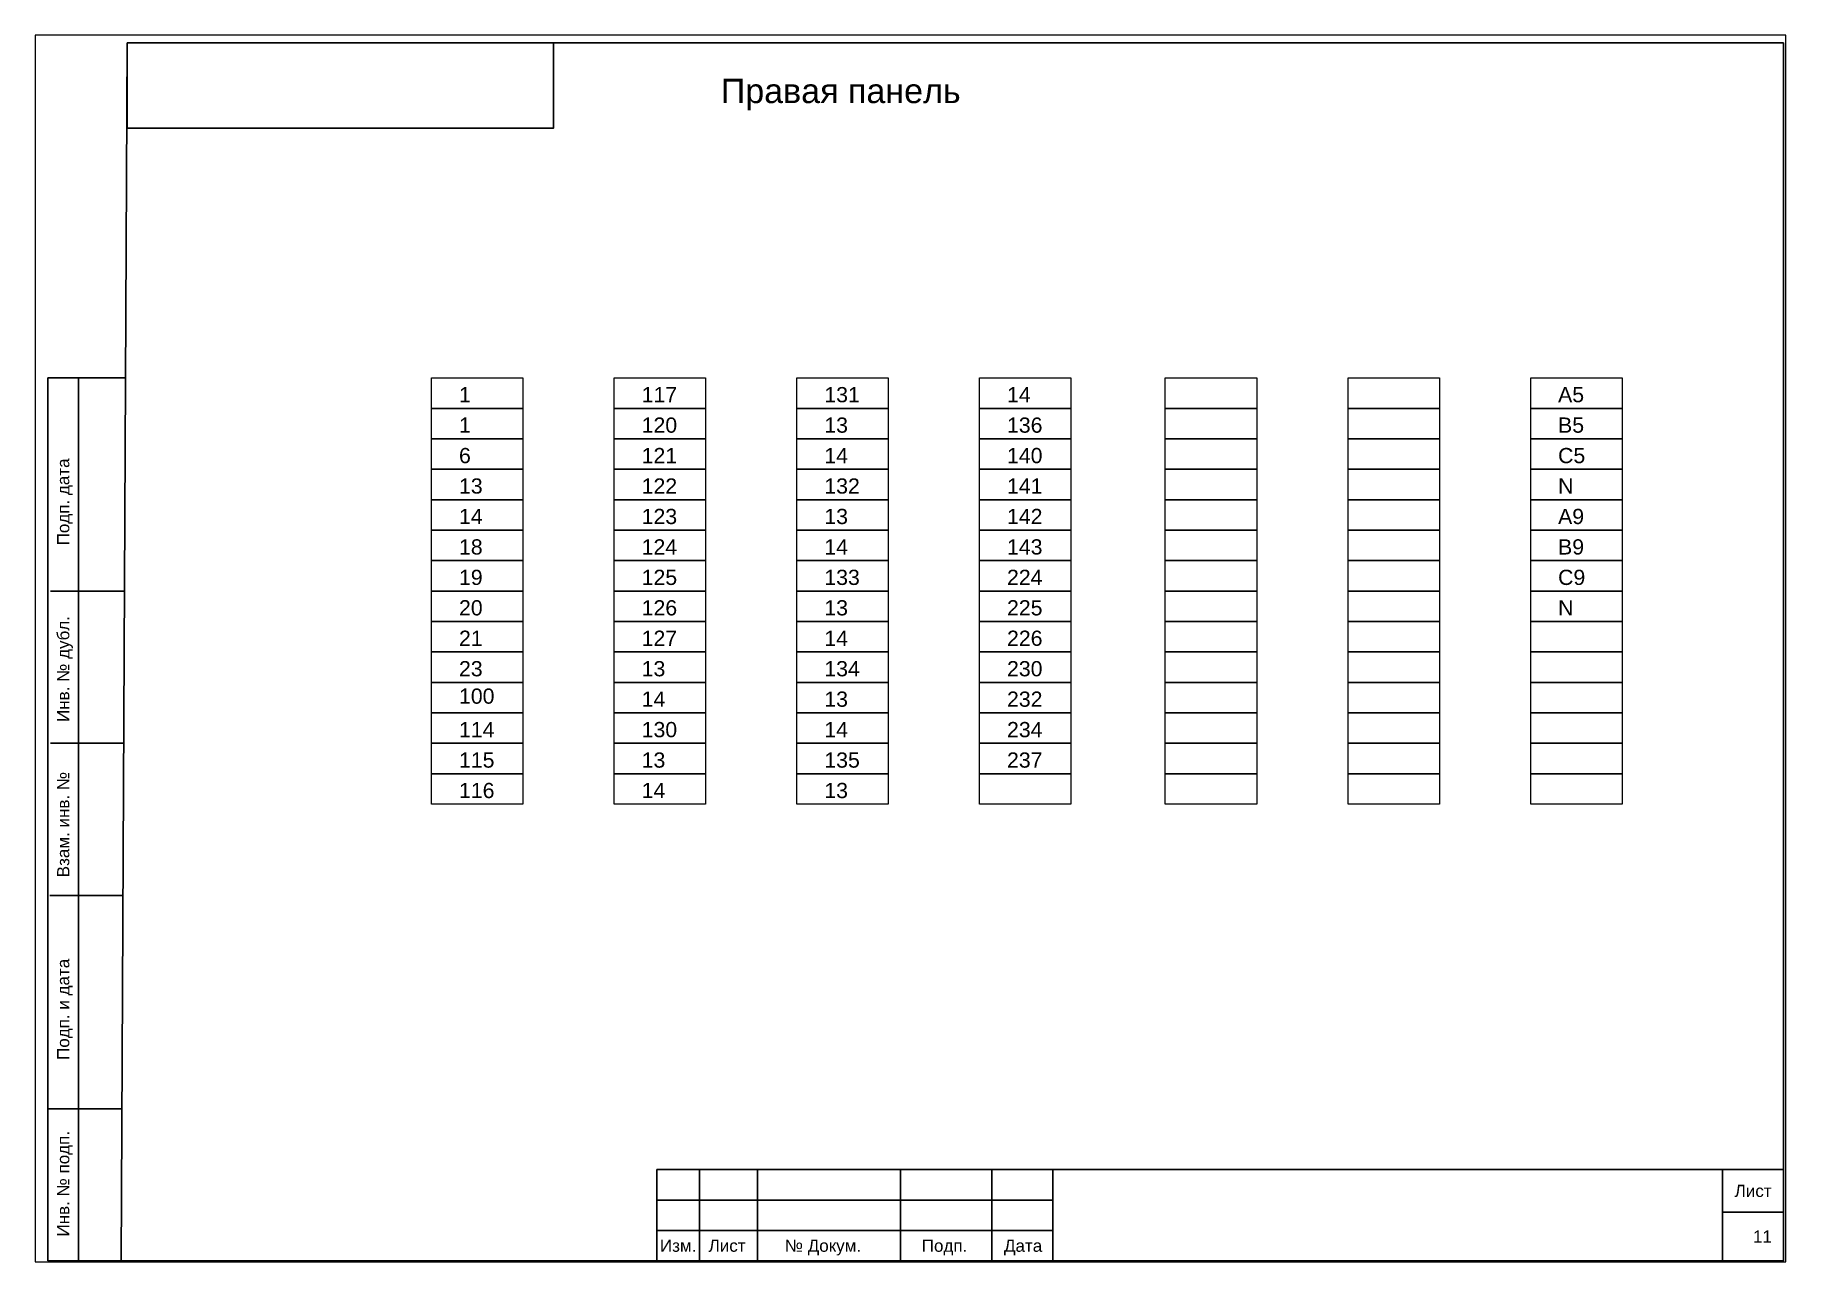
# Paper-space layout 'Лист9' of a CAD drawing. Header units: millimetres. Extents: x 0 to 288, y 0 to 202.
# The model-space entities are those that its viewports show. They can reach past a viewport. Long polylines and large blocks are cut down to what shows.
import ezdxf

# ---------------------------------------------------------------- set-up
doc = ezdxf.new("R2010")
doc.units = ezdxf.units.MM
doc.layers.add('Аппаратура', color=7, linetype='Continuous', lineweight=20)
doc.layers.add('Рамки', color=7, linetype='Continuous', lineweight=25)
doc.styles.get("Standard").update_dxf_attribs({"font": 'arial.ttf'})

msp = doc.modelspace()

# ---------------------------------------------------------------- hatches: boundary and pattern name
at = {"layer": 'Аппаратура'}
h = msp.add_hatch(dxfattribs=at)
h.set_pattern_fill('ANGLE')
h.set_pattern_definition([(0, (-5, 5), (0, 6.985), [5.08, -1.905]), (90, (-5, 5), (-6.985, 4e-16), [5.08, -1.905])])
h.paths.add_polyline_path([(2726, 3445, 1), (2724, 3445, 1)])

# ---------------------------------------------------------------- linework, layer by layer
for points in [[(2720, 3440), (2735, 3440), (2735, 3435), (2720, 3435)], [(2750, 3440), (2765, 3440), (2765, 3435), (2750, 3435)], [(2780, 3440), (2795, 3440), (2795, 3435), (2780, 3435)], [(2810, 3440), (2825, 3440), (2825, 3435), (2810, 3435)], [(2840.5, 3440), (2855.5, 3440), (2855.5, 3435), (2840.5, 3435)], [(2870.5, 3440), (2885.5, 3440), (2885.5, 3435), (2870.5, 3435)], [(2900.5, 3440), (2915.5, 3440), (2915.5, 3435), (2900.5, 3435)], [(2720, 3435), (2735, 3435), (2735, 3430), (2720, 3430)], [(2750, 3435), (2765, 3435), (2765, 3430), (2750, 3430)], [(2780, 3435), (2795, 3435), (2795, 3430), (2780, 3430)], [(2810, 3435), (2825, 3435), (2825, 3430), (2810, 3430)], [(2840.5, 3435), (2855.5, 3435), (2855.5, 3430), (2840.5, 3430)], [(2870.5, 3435), (2885.5, 3435), (2885.5, 3430), (2870.5, 3430)], [(2900.5, 3435), (2915.5, 3435), (2915.5, 3430), (2900.5, 3430)], [(2720, 3430), (2735, 3430), (2735, 3425), (2720, 3425)], [(2750, 3430), (2765, 3430), (2765, 3425), (2750, 3425)], [(2780, 3430), (2795, 3430), (2795, 3425), (2780, 3425)], [(2810, 3430), (2825, 3430), (2825, 3425), (2810, 3425)], [(2840.5, 3430), (2855.5, 3430), (2855.5, 3425), (2840.5, 3425)], [(2870.5, 3430), (2885.5, 3430), (2885.5, 3425), (2870.5, 3425)], [(2900.5, 3430), (2915.5, 3430), (2915.5, 3425), (2900.5, 3425)], [(2720, 3425), (2735, 3425), (2735, 3420), (2720, 3420)], [(2750, 3425), (2765, 3425), (2765, 3420), (2750, 3420)], [(2780, 3425), (2795, 3425), (2795, 3420), (2780, 3420)], [(2810, 3425), (2825, 3425), (2825, 3420), (2810, 3420)], [(2840.5, 3425), (2855.5, 3425), (2855.5, 3420), (2840.5, 3420)], [(2870.5, 3425), (2885.5, 3425), (2885.5, 3420), (2870.5, 3420)], [(2900.5, 3425), (2915.5, 3425), (2915.5, 3420), (2900.5, 3420)], [(2720, 3420), (2735, 3420), (2735, 3415), (2720, 3415)], [(2750, 3420), (2765, 3420), (2765, 3415), (2750, 3415)], [(2780, 3420), (2795, 3420), (2795, 3415), (2780, 3415)], [(2810, 3420), (2825, 3420), (2825, 3415), (2810, 3415)], [(2840.5, 3420), (2855.5, 3420), (2855.5, 3415), (2840.5, 3415)], [(2870.5, 3420), (2885.5, 3420), (2885.5, 3415), (2870.5, 3415)], [(2900.5, 3420), (2915.5, 3420), (2915.5, 3415), (2900.5, 3415)], [(2720, 3415), (2735, 3415), (2735, 3410), (2720, 3410)], [(2750, 3415), (2765, 3415), (2765, 3410), (2750, 3410)], [(2780, 3415), (2795, 3415), (2795, 3410), (2780, 3410)], [(2810, 3415), (2825, 3415), (2825, 3410), (2810, 3410)], [(2840.5, 3415), (2855.5, 3415), (2855.5, 3410), (2840.5, 3410)], [(2870.5, 3415), (2885.5, 3415), (2885.5, 3410), (2870.5, 3410)], [(2900.5, 3415), (2915.5, 3415), (2915.5, 3410), (2900.5, 3410)], [(2720, 3410), (2735, 3410), (2735, 3405), (2720, 3405)], [(2750, 3410), (2765, 3410), (2765, 3405), (2750, 3405)], [(2780, 3410), (2795, 3410), (2795, 3405), (2780, 3405)], [(2810, 3410), (2825, 3410), (2825, 3405), (2810, 3405)], [(2840.5, 3410), (2855.5, 3410), (2855.5, 3405), (2840.5, 3405)], [(2870.5, 3410), (2885.5, 3410), (2885.5, 3405), (2870.5, 3405)], [(2900.5, 3410), (2915.5, 3410), (2915.5, 3405), (2900.5, 3405)], [(2720, 3405), (2735, 3405), (2735, 3400), (2720, 3400)], [(2750, 3405), (2765, 3405), (2765, 3400), (2750, 3400)], [(2780, 3405), (2795, 3405), (2795, 3400), (2780, 3400)], [(2810, 3405), (2825, 3405), (2825, 3400), (2810, 3400)], [(2840.5, 3405), (2855.5, 3405), (2855.5, 3400), (2840.5, 3400)], [(2870.5, 3405), (2885.5, 3405), (2885.5, 3400), (2870.5, 3400)], [(2900.5, 3405), (2915.5, 3405), (2915.5, 3400), (2900.5, 3400)], [(2720, 3400), (2735, 3400), (2735, 3395), (2720, 3395)], [(2750, 3400), (2765, 3400), (2765, 3395), (2750, 3395)], [(2780, 3400), (2795, 3400), (2795, 3395), (2780, 3395)], [(2810, 3400), (2825, 3400), (2825, 3395), (2810, 3395)], [(2840.5, 3400), (2855.5, 3400), (2855.5, 3395), (2840.5, 3395)], [(2870.5, 3400), (2885.5, 3400), (2885.5, 3395), (2870.5, 3395)], [(2900.5, 3400), (2915.5, 3400), (2915.5, 3395), (2900.5, 3395)], [(2720, 3395), (2735, 3395), (2735, 3390), (2720, 3390)], [(2750, 3395), (2765, 3395), (2765, 3390), (2750, 3390)], [(2780, 3395), (2795, 3395), (2795, 3390), (2780, 3390)], [(2810, 3395), (2825, 3395), (2825, 3390), (2810, 3390)], [(2840.5, 3395), (2855.5, 3395), (2855.5, 3390), (2840.5, 3390)], [(2870.5, 3395), (2885.5, 3395), (2885.5, 3390), (2870.5, 3390)], [(2900.5, 3395), (2915.5, 3395), (2915.5, 3390), (2900.5, 3390)], [(2720, 3390), (2735, 3390), (2735, 3385), (2720, 3385)], [(2750, 3390), (2765, 3390), (2765, 3385), (2750, 3385)], [(2780, 3390), (2795, 3390), (2795, 3385), (2780, 3385)], [(2810, 3390), (2825, 3390), (2825, 3385), (2810, 3385)], [(2840.5, 3390), (2855.5, 3390), (2855.5, 3385), (2840.5, 3385)], [(2870.5, 3390), (2885.5, 3390), (2885.5, 3385), (2870.5, 3385)], [(2900.5, 3390), (2915.5, 3390), (2915.5, 3385), (2900.5, 3385)], [(2720, 3385), (2735, 3385), (2735, 3380), (2720, 3380)], [(2750, 3385), (2765, 3385), (2765, 3380), (2750, 3380)], [(2780, 3385), (2795, 3385), (2795, 3380), (2780, 3380)], [(2810, 3385), (2825, 3385), (2825, 3380), (2810, 3380)], [(2840.5, 3385), (2855.5, 3385), (2855.5, 3380), (2840.5, 3380)], [(2870.5, 3385), (2885.5, 3385), (2885.5, 3380), (2870.5, 3380)], [(2900.5, 3385), (2915.5, 3385), (2915.5, 3380), (2900.5, 3380)], [(2720, 3380), (2735, 3380), (2735, 3375), (2720, 3375)], [(2750, 3380), (2765, 3380), (2765, 3375), (2750, 3375)], [(2780, 3380), (2795, 3380), (2795, 3375), (2780, 3375)], [(2810, 3380), (2825, 3380), (2825, 3375), (2810, 3375)], [(2840.5, 3380), (2855.5, 3380), (2855.5, 3375), (2840.5, 3375)], [(2870.5, 3380), (2885.5, 3380), (2885.5, 3375), (2870.5, 3375)], [(2900.5, 3380), (2915.5, 3380), (2915.5, 3375), (2900.5, 3375)], [(2720, 3375), (2735, 3375), (2735, 3370), (2720, 3370)], [(2750, 3375), (2765, 3375), (2765, 3370), (2750, 3370)], [(2780, 3375), (2795, 3375), (2795, 3370), (2780, 3370)], [(2810, 3375), (2825, 3375), (2825, 3370), (2810, 3370)], [(2840.5, 3375), (2855.5, 3375), (2855.5, 3370), (2840.5, 3370)], [(2870.5, 3375), (2885.5, 3375), (2885.5, 3370), (2870.5, 3370)], [(2900.5, 3375), (2915.5, 3375), (2915.5, 3370), (2900.5, 3370)]]:
    msp.add_lwpolyline(points, close=True, dxfattribs=at)
at = {"layer": 'Рамки'}
for p, q in [((2669, 3295), (2670, 3495)), ((2670, 3495), (2942, 3495)), ((2942, 3495), (2942, 3295)), ((2657, 3440), (2669.72, 3440)), ((2657, 3295), (2657, 3440)), ((2662, 3295), (2662, 3440)), ((2669.42, 3405), (2657.42, 3405)), ((2669.42, 3380), (2657.42, 3380)), ((2669.3, 3355), (2657.3, 3355)), ((2669.12, 3320), (2657.12, 3320)), ((2669.12, 3320), (2657.12, 3320)), ((2669.12, 3320), (2657.12, 3320)), ((2764, 3310), (2764, 3295)), ((2773.5, 3310), (2773.5, 3295)), ((2797, 3310), (2797, 3295)), ((2812, 3310), (2812, 3295)), ((2932, 3310), (2932, 3295)), ((2757, 3305), (2822, 3305)), ((2932, 3303), (2942, 3303)), ((2757, 3300), (2822, 3300)), ((2669, 3295), (2657, 3295)), ((2942, 3295), (2669, 3295))]:
    msp.add_line(p, q, dxfattribs=at)
for points in [[(2670, 3495), (2740, 3495), (2740, 3481), (2670, 3481)], [(2757, 3295), (2757, 3310), (2942, 3310), (2942, 3295)], [(2757, 3310), (2822, 3310), (2822, 3295), (2757, 3295)]]:
    msp.add_lwpolyline(points, close=True, dxfattribs=at)

# ---------------------------------------------------------------- texts
for s, height, p in [('Правая панель', 4, (2767.5, 3485.13)), ('1', 2.5, (2724.5, 3436)), ('117', 2.5, (2754.5, 3436)), ('131', 2.5, (2784.5, 3436)), ('14', 2.5, (2814.5, 3436)), ('A5', 2.5, (2905, 3436)), ('1', 2.5, (2724.5, 3431)), ('120', 2.5, (2754.5, 3431)), ('13', 2.5, (2784.5, 3431)), ('136', 2.5, (2814.5, 3431)), ('B5', 2.5, (2905, 3431)), ('6', 2.5, (2724.5, 3426)), ('121', 2.5, (2754.5, 3426)), ('14', 2.5, (2784.5, 3426)), ('140', 2.5, (2814.5, 3426)), ('C5', 2.5, (2905, 3426)), ('13', 2.5, (2724.5, 3421)), ('122', 2.5, (2754.5, 3421)), ('132', 2.5, (2784.5, 3421)), ('141', 2.5, (2814.5, 3421)), ('N', 2.5, (2905, 3421)), ('14', 2.5, (2724.5, 3416)), ('123', 2.5, (2754.5, 3416)), ('13', 2.5, (2784.5, 3416)), ('142', 2.5, (2814.5, 3416)), ('A9', 2.5, (2905, 3416)), ('18', 2.5, (2724.5, 3411)), ('124', 2.5, (2754.5, 3411)), ('14', 2.5, (2784.5, 3411)), ('143', 2.5, (2814.5, 3411)), ('B9', 2.5, (2905, 3411)), ('19', 2.5, (2724.5, 3406)), ('125', 2.5, (2754.5, 3406)), ('133', 2.5, (2784.5, 3406)), ('224', 2.5, (2814.5, 3406)), ('C9', 2.5, (2905, 3406)), ('20', 2.5, (2724.5, 3401)), ('126', 2.5, (2754.5, 3401)), ('13', 2.5, (2784.5, 3401)), ('225', 2.5, (2814.5, 3401)), ('N', 2.5, (2905, 3401)), ('21', 2.5, (2724.5, 3396)), ('127', 2.5, (2754.5, 3396)), ('14', 2.5, (2784.5, 3396)), ('226', 2.5, (2814.5, 3396)), ('23', 2.5, (2724.5, 3391)), ('13', 2.5, (2754.5, 3391)), ('134', 2.5, (2784.5, 3391)), ('230', 2.5, (2814.5, 3391)), ('100', 2.5, (2724.5, 3386.5)), ('14', 2.5, (2754.5, 3386)), ('13', 2.5, (2784.5, 3386)), ('232', 2.5, (2814.5, 3386)), ('114', 2.5, (2724.5, 3381)), ('130', 2.5, (2754.5, 3381)), ('14', 2.5, (2784.5, 3381)), ('234', 2.5, (2814.5, 3381)), ('115', 2.5, (2724.5, 3376)), ('13', 2.5, (2754.5, 3376)), ('135', 2.5, (2784.5, 3376)), ('237', 2.5, (2814.5, 3376)), ('116', 2.5, (2724.5, 3371)), ('14', 2.5, (2754.5, 3371)), ('13', 2.5, (2784.5, 3371))]:
    msp.add_text(s, height=height).set_placement(p)
for s, p in [('Подп. дата', (2660.5, 3412.5)), ('Инв. № дубл.', (2660.5, 3383.5)), ('Взам. инв. №', (2660.5, 3358)), ('Подп. и дата', (2660.5, 3328)), ('Инв. № подп.', (2660.5, 3299))]:
    msp.add_text(s, height=2, rotation=90, dxfattribs=at).set_placement(p)
for s, p in [('Лист', (2934, 3305.5)), ('Изм.', (2757.5, 3296.5)), ('Лист', (2765.5, 3296.5)), ('№ Докум.', (2778, 3296.5)), ('Подп.', (2800.5, 3296.5)), ('Дата', (2814, 3296.5)), ('11', (2937, 3298))]:
    msp.add_text(s, height=2, dxfattribs=at).set_placement(p)

psp = doc.layouts.new('Лист9')

# ---------------------------------------------------------------- viewports
at = {"layer": 'Аппаратура'}
psp.add_viewport(center=(143.73, 100.9), size=(287.56, 201.4781), view_center_point=(2798.65, 3395.57), view_height=201.4781, dxfattribs=at)

doc.saveas('drawing.dxf')
